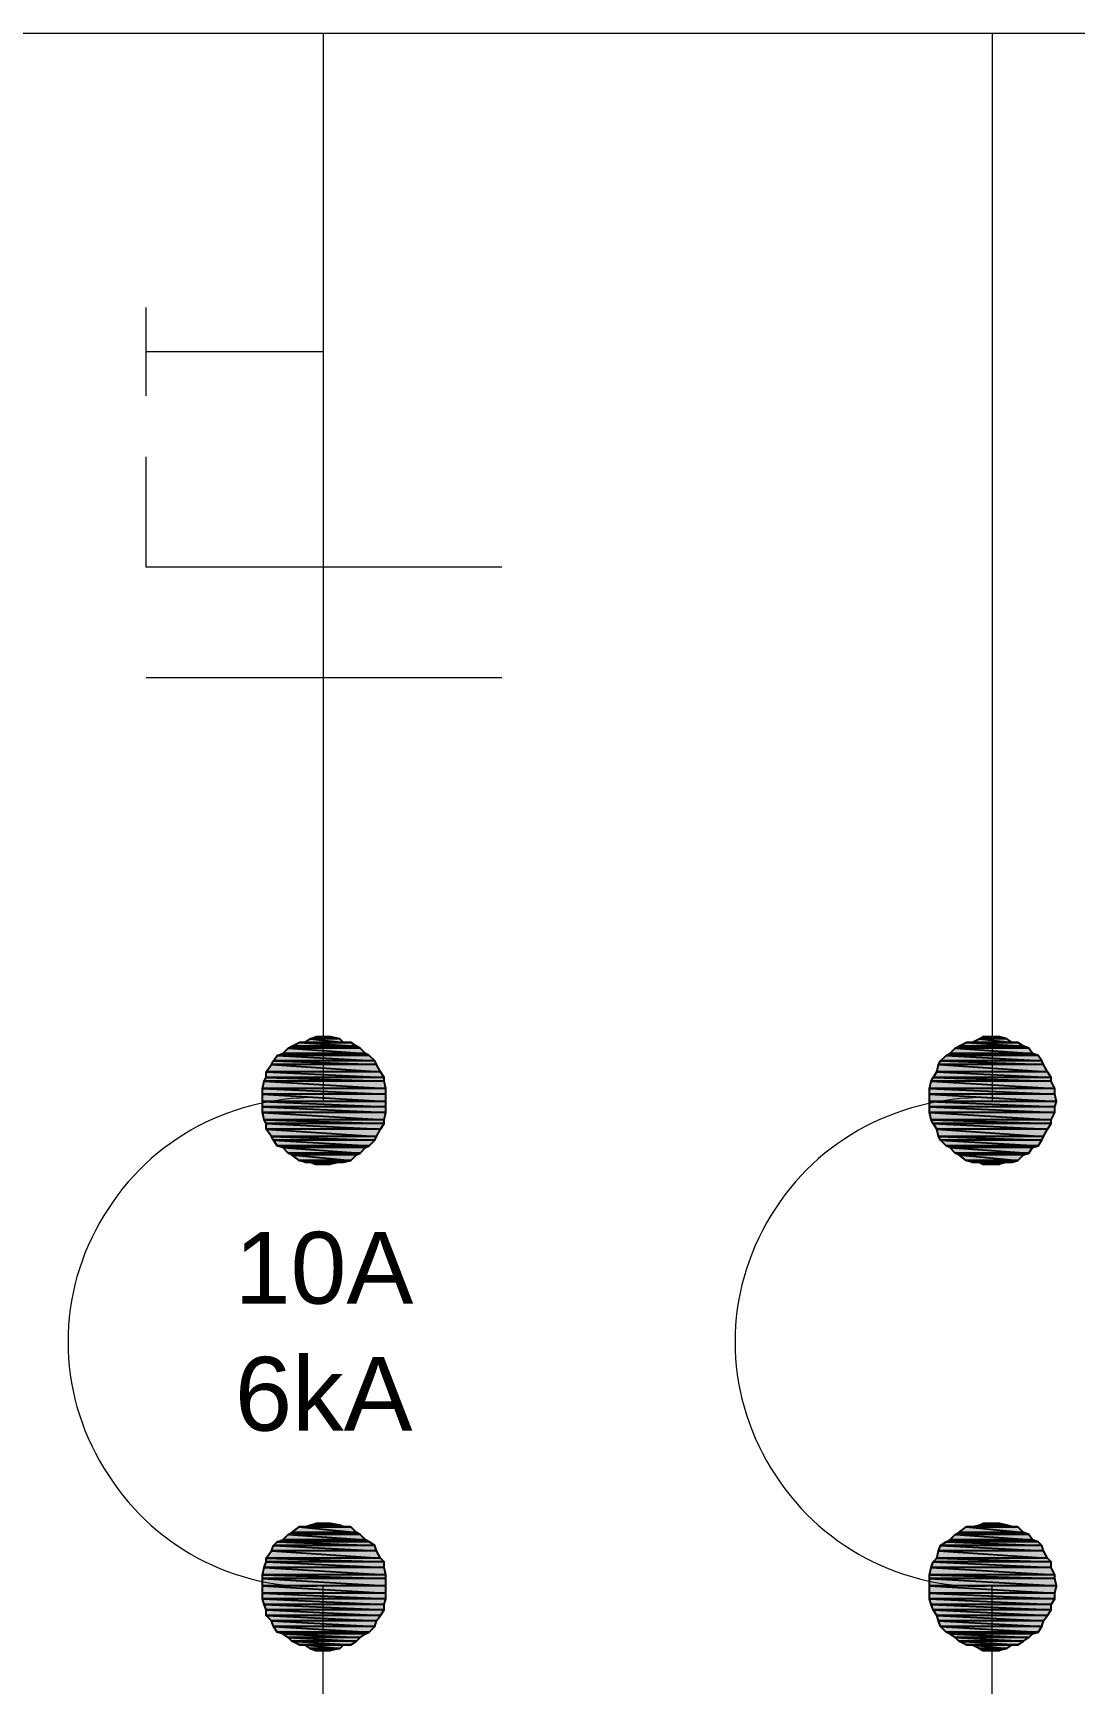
# Model space of a CAD drawing. Header units: millimetres. Extents: x 53 to 176, y -29 to 32.
# Drawn here: x 141.751 to 143.331, y 12.336 to 14.839 of the extents above; entities that cross this region are included whole.
import ezdxf

# ---------------------------------------------------------------- set-up
doc = ezdxf.new("R2010")
doc.units = ezdxf.units.MM
doc.layers.add('13 - Diagrama unifilar', color=7, linetype='Continuous', lineweight=30)
doc.styles.add('Arial0', font='arial.ttf', dxfattribs={"height": 3.14658})

msp = doc.modelspace()

# ---------------------------------------------------------------- hatches: boundary and pattern name
at = {"layer": '13 - Diagrama unifilar', "true_color": 0x000007}
h = msp.add_hatch(color=7, dxfattribs=at)
h.paths.add_polyline_path([(142.2166, 13.3133), (142.1719, 13.3133), (142.2222, 13.3078)])
h.paths.add_polyline_path([(142.1719, 13.3133), (142.2222, 13.3078), (142.1635, 13.3078)])
h = msp.add_hatch(color=7, dxfattribs=at)
h.paths.add_polyline_path([(142.2026, 13.3161), (142.1803, 13.3161), (142.2166, 13.3133)])
h.paths.add_polyline_path([(142.1803, 13.3161), (142.2166, 13.3133), (142.1719, 13.3133)])
h = msp.add_hatch(color=7, dxfattribs=at)
h.paths.add_polyline_path([(143.2279, 13.3133), (143.186, 13.3133), (143.2362, 13.3078)])
h.paths.add_polyline_path([(143.186, 13.3133), (143.2362, 13.3078), (143.1748, 13.3078)])
h = msp.add_hatch(color=7, dxfattribs=at)
h.paths.add_polyline_path([(143.2167, 13.3161), (143.1916, 13.3161), (143.2279, 13.3133)])
h.paths.add_polyline_path([(143.1916, 13.3161), (143.2279, 13.3133), (143.186, 13.3133)])
h = msp.add_hatch(color=7, dxfattribs=at)
h.paths.add_polyline_path([(142.2613, 13.2882), (142.1216, 13.2882), (142.2697, 13.2798)])
h.paths.add_polyline_path([(142.1216, 13.2882), (142.2697, 13.2798), (142.116, 13.2798)])
h = msp.add_hatch(color=7, dxfattribs=at)
h.paths.add_polyline_path([(142.2557, 13.291), (142.13, 13.291), (142.2613, 13.2882)])
h.paths.add_polyline_path([(142.13, 13.291), (142.2613, 13.2882), (142.1216, 13.2882)])
h = msp.add_hatch(color=7, dxfattribs=at)
h.paths.add_polyline_path([(142.2473, 13.2994), (142.1384, 13.2994), (142.2557, 13.291)])
h.paths.add_polyline_path([(142.1384, 13.2994), (142.2557, 13.291), (142.13, 13.291)])
h = msp.add_hatch(color=7, dxfattribs=at)
h.paths.add_polyline_path([(142.2418, 13.3022), (142.144, 13.3022), (142.2473, 13.2994)])
h.paths.add_polyline_path([(142.144, 13.3022), (142.2473, 13.2994), (142.1384, 13.2994)])
h = msp.add_hatch(color=7, dxfattribs=at)
h.paths.add_polyline_path([(142.2334, 13.3078), (142.1552, 13.3078), (142.2418, 13.3022)])
h.paths.add_polyline_path([(142.1552, 13.3078), (142.2418, 13.3022), (142.144, 13.3022)])
h = msp.add_hatch(color=7, dxfattribs=at)
h.paths.add_polyline_path([(143.2754, 13.2882), (143.1357, 13.2882), (143.2809, 13.2798)])
h.paths.add_polyline_path([(143.1357, 13.2882), (143.2809, 13.2798), (143.1273, 13.2798)])
h = msp.add_hatch(color=7, dxfattribs=at)
h.paths.add_polyline_path([(143.267, 13.291), (143.1413, 13.291), (143.2754, 13.2882)])
h.paths.add_polyline_path([(143.1413, 13.291), (143.2754, 13.2882), (143.1357, 13.2882)])
h = msp.add_hatch(color=7, dxfattribs=at)
h.paths.add_polyline_path([(143.2614, 13.2994), (143.1497, 13.2994), (143.267, 13.291)])
h.paths.add_polyline_path([(143.1497, 13.2994), (143.267, 13.291), (143.1413, 13.291)])
h = msp.add_hatch(color=7, dxfattribs=at)
h.paths.add_polyline_path([(143.253, 13.3022), (143.1552, 13.3022), (143.2614, 13.2994)])
h.paths.add_polyline_path([(143.1552, 13.3022), (143.2614, 13.2994), (143.1497, 13.2994)])
h = msp.add_hatch(color=7, dxfattribs=at)
h.paths.add_polyline_path([(143.2446, 13.3078), (143.1664, 13.3078), (143.253, 13.3022)])
h.paths.add_polyline_path([(143.1664, 13.3078), (143.253, 13.3022), (143.1552, 13.3022)])
h = msp.add_hatch(color=7, dxfattribs=at)
h.paths.add_polyline_path([(142.2725, 13.2742), (142.1133, 13.2742), (142.2781, 13.2631)])
h.paths.add_polyline_path([(142.1133, 13.2742), (142.2781, 13.2631), (142.1049, 13.2631)])
h = msp.add_hatch(color=7, dxfattribs=at)
h.paths.add_polyline_path([(142.2781, 13.2631), (142.1049, 13.2631), (142.2837, 13.2547)])
h.paths.add_polyline_path([(142.1049, 13.2631), (142.2837, 13.2547), (142.1049, 13.2547)])
h = msp.add_hatch(color=7, dxfattribs=at)
h.paths.add_polyline_path([(142.2697, 13.2798), (142.116, 13.2798), (142.2725, 13.2742)])
h.paths.add_polyline_path([(142.116, 13.2798), (142.2725, 13.2742), (142.1133, 13.2742)])
h = msp.add_hatch(color=7, dxfattribs=at)
h.paths.add_polyline_path([(143.2893, 13.2631), (143.1217, 13.2631), (143.2949, 13.2547)])
h.paths.add_polyline_path([(143.1217, 13.2631), (143.2949, 13.2547), (143.1161, 13.2547)])
h = msp.add_hatch(color=7, dxfattribs=at)
h.paths.add_polyline_path([(143.2837, 13.2742), (143.1245, 13.2742), (143.2893, 13.2631)])
h.paths.add_polyline_path([(143.1245, 13.2742), (143.2893, 13.2631), (143.1217, 13.2631)])
h = msp.add_hatch(color=7, dxfattribs=at)
h.paths.add_polyline_path([(143.2809, 13.2798), (143.1273, 13.2798), (143.2837, 13.2742)])
h.paths.add_polyline_path([(143.1273, 13.2798), (143.2837, 13.2742), (143.1245, 13.2742)])
h = msp.add_hatch(color=7, dxfattribs=at)
h.paths.add_polyline_path([(142.2837, 13.2491), (142.1021, 13.2491), (142.2865, 13.2379)])
h.paths.add_polyline_path([(142.1021, 13.2491), (142.2865, 13.2379), (142.0993, 13.2379)])
h = msp.add_hatch(color=7, dxfattribs=at)
h.paths.add_polyline_path([(142.2865, 13.2379), (142.0993, 13.2379), (142.2865, 13.2295)])
h.paths.add_polyline_path([(142.0993, 13.2379), (142.2865, 13.2295), (142.0993, 13.2295)])
h = msp.add_hatch(color=7, dxfattribs=at)
h.paths.add_polyline_path([(142.2837, 13.2547), (142.1049, 13.2547), (142.2837, 13.2491)])
h.paths.add_polyline_path([(142.1049, 13.2547), (142.2837, 13.2491), (142.1021, 13.2491)])
h = msp.add_hatch(color=7, dxfattribs=at)
h.paths.add_polyline_path([(143.2949, 13.2491), (143.1133, 13.2491), (143.3005, 13.2379)])
h.paths.add_polyline_path([(143.1133, 13.2491), (143.3005, 13.2379), (143.1105, 13.2379)])
h = msp.add_hatch(color=7, dxfattribs=at)
h.paths.add_polyline_path([(143.3005, 13.2379), (143.1105, 13.2379), (143.3005, 13.2295)])
h.paths.add_polyline_path([(143.1105, 13.2379), (143.3005, 13.2295), (143.1105, 13.2295)])
h = msp.add_hatch(color=7, dxfattribs=at)
h.paths.add_polyline_path([(143.2949, 13.2547), (143.1161, 13.2547), (143.2949, 13.2491)])
h.paths.add_polyline_path([(143.1161, 13.2547), (143.2949, 13.2491), (143.1133, 13.2491)])
h = msp.add_hatch(color=7, dxfattribs=at)
h.paths.add_polyline_path([(142.2865, 13.2295), (142.0993, 13.2295), (142.2865, 13.2184)])
h.paths.add_polyline_path([(142.0993, 13.2295), (142.2865, 13.2184), (142.0993, 13.2184)])
h = msp.add_hatch(color=7, dxfattribs=at)
h.paths.add_polyline_path([(142.2865, 13.2184), (142.0993, 13.2184), (142.2865, 13.21)])
h.paths.add_polyline_path([(142.0993, 13.2184), (142.2865, 13.21), (142.0993, 13.21)])
h = msp.add_hatch(color=7, dxfattribs=at)
h.paths.add_polyline_path([(143.3005, 13.2295), (143.1105, 13.2295), (143.3033, 13.2184)])
h.paths.add_polyline_path([(143.1105, 13.2295), (143.3033, 13.2184), (143.1105, 13.2184)])
h = msp.add_hatch(color=7, dxfattribs=at)
h.paths.add_polyline_path([(143.3033, 13.2184), (143.1105, 13.2184), (143.3005, 13.21)])
h.paths.add_polyline_path([(143.1105, 13.2184), (143.3005, 13.21), (143.1105, 13.21)])
h = msp.add_hatch(color=7, dxfattribs=at)
h.paths.add_polyline_path([(142.2865, 13.21), (142.0993, 13.21), (142.2865, 13.2016)])
h.paths.add_polyline_path([(142.0993, 13.21), (142.2865, 13.2016), (142.0993, 13.2016)])
h = msp.add_hatch(color=7, dxfattribs=at)
h.paths.add_polyline_path([(142.2865, 13.2016), (142.0993, 13.2016), (142.2837, 13.1904)])
h.paths.add_polyline_path([(142.0993, 13.2016), (142.2837, 13.1904), (142.1021, 13.1904)])
h = msp.add_hatch(color=7, dxfattribs=at)
h.paths.add_polyline_path([(142.2837, 13.1904), (142.1021, 13.1904), (142.2837, 13.1848)])
h.paths.add_polyline_path([(142.1021, 13.1904), (142.2837, 13.1848), (142.1049, 13.1848)])
h = msp.add_hatch(color=7, dxfattribs=at)
h.paths.add_polyline_path([(143.3005, 13.21), (143.1105, 13.21), (143.3005, 13.2016)])
h.paths.add_polyline_path([(143.1105, 13.21), (143.3005, 13.2016), (143.1105, 13.2016)])
h = msp.add_hatch(color=7, dxfattribs=at)
h.paths.add_polyline_path([(143.3005, 13.2016), (143.1105, 13.2016), (143.2949, 13.1904)])
h.paths.add_polyline_path([(143.1105, 13.2016), (143.2949, 13.1904), (143.1133, 13.1904)])
h = msp.add_hatch(color=7, dxfattribs=at)
h.paths.add_polyline_path([(143.2949, 13.1904), (143.1133, 13.1904), (143.2949, 13.1848)])
h.paths.add_polyline_path([(143.1133, 13.1904), (143.2949, 13.1848), (143.1161, 13.1848)])
h = msp.add_hatch(color=7, dxfattribs=at)
h.paths.add_polyline_path([(142.2837, 13.1848), (142.1049, 13.1848), (142.2781, 13.1765)])
h.paths.add_polyline_path([(142.1049, 13.1848), (142.2781, 13.1765), (142.1049, 13.1765)])
h = msp.add_hatch(color=7, dxfattribs=at)
h.paths.add_polyline_path([(142.2781, 13.1765), (142.1049, 13.1765), (142.2725, 13.1653)])
h.paths.add_polyline_path([(142.1049, 13.1765), (142.2725, 13.1653), (142.1133, 13.1653)])
h = msp.add_hatch(color=7, dxfattribs=at)
h.paths.add_polyline_path([(142.2725, 13.1653), (142.1133, 13.1653), (142.2697, 13.1597)])
h.paths.add_polyline_path([(142.1133, 13.1653), (142.2697, 13.1597), (142.116, 13.1597)])
h = msp.add_hatch(color=7, dxfattribs=at)
h.paths.add_polyline_path([(143.2949, 13.1848), (143.1161, 13.1848), (143.2893, 13.1765)])
h.paths.add_polyline_path([(143.1161, 13.1848), (143.2893, 13.1765), (143.1217, 13.1765)])
h = msp.add_hatch(color=7, dxfattribs=at)
h.paths.add_polyline_path([(143.2893, 13.1765), (143.1217, 13.1765), (143.2837, 13.1653)])
h.paths.add_polyline_path([(143.1217, 13.1765), (143.2837, 13.1653), (143.1245, 13.1653)])
h = msp.add_hatch(color=7, dxfattribs=at)
h.paths.add_polyline_path([(143.2837, 13.1653), (143.1245, 13.1653), (143.2809, 13.1597)])
h.paths.add_polyline_path([(143.1245, 13.1653), (143.2809, 13.1597), (143.1273, 13.1597)])
h = msp.add_hatch(color=7, dxfattribs=at)
h.paths.add_polyline_path([(142.2697, 13.1597), (142.116, 13.1597), (142.2613, 13.1513)])
h.paths.add_polyline_path([(142.116, 13.1597), (142.2613, 13.1513), (142.1216, 13.1513)])
h = msp.add_hatch(color=7, dxfattribs=at)
h.paths.add_polyline_path([(142.2613, 13.1513), (142.1216, 13.1513), (142.2557, 13.1485)])
h.paths.add_polyline_path([(142.1216, 13.1513), (142.2557, 13.1485), (142.13, 13.1485)])
h = msp.add_hatch(color=7, dxfattribs=at)
h.paths.add_polyline_path([(142.2557, 13.1485), (142.13, 13.1485), (142.2473, 13.1401)])
h.paths.add_polyline_path([(142.13, 13.1485), (142.2473, 13.1401), (142.1384, 13.1401)])
h = msp.add_hatch(color=7, dxfattribs=at)
h.paths.add_polyline_path([(142.2473, 13.1401), (142.1384, 13.1401), (142.2418, 13.1373)])
h.paths.add_polyline_path([(142.1384, 13.1401), (142.2418, 13.1373), (142.144, 13.1373)])
h = msp.add_hatch(color=7, dxfattribs=at)
h.paths.add_polyline_path([(142.2418, 13.1373), (142.144, 13.1373), (142.2334, 13.129)])
h.paths.add_polyline_path([(142.144, 13.1373), (142.2334, 13.129), (142.1552, 13.129)])
h = msp.add_hatch(color=7, dxfattribs=at)
h.paths.add_polyline_path([(143.2809, 13.1597), (143.1273, 13.1597), (143.2754, 13.1513)])
h.paths.add_polyline_path([(143.1273, 13.1597), (143.2754, 13.1513), (143.1357, 13.1513)])
h = msp.add_hatch(color=7, dxfattribs=at)
h.paths.add_polyline_path([(143.2754, 13.1513), (143.1357, 13.1513), (143.267, 13.1485)])
h.paths.add_polyline_path([(143.1357, 13.1513), (143.267, 13.1485), (143.1413, 13.1485)])
h = msp.add_hatch(color=7, dxfattribs=at)
h.paths.add_polyline_path([(143.267, 13.1485), (143.1413, 13.1485), (143.2614, 13.1401)])
h.paths.add_polyline_path([(143.1413, 13.1485), (143.2614, 13.1401), (143.1497, 13.1401)])
h = msp.add_hatch(color=7, dxfattribs=at)
h.paths.add_polyline_path([(143.2614, 13.1401), (143.1497, 13.1401), (143.253, 13.1373)])
h.paths.add_polyline_path([(143.1497, 13.1401), (143.253, 13.1373), (143.1552, 13.1373)])
h = msp.add_hatch(color=7, dxfattribs=at)
h.paths.add_polyline_path([(143.253, 13.1373), (143.1552, 13.1373), (143.2446, 13.129)])
h.paths.add_polyline_path([(143.1552, 13.1373), (143.2446, 13.129), (143.1664, 13.129)])
h = msp.add_hatch(color=7, dxfattribs=at)
h.paths.add_polyline_path([(142.2334, 13.129), (142.1552, 13.129), (142.2222, 13.1262)])
h.paths.add_polyline_path([(142.1552, 13.129), (142.2222, 13.1262), (142.1635, 13.1262)])
h = msp.add_hatch(color=7, dxfattribs=at)
h.paths.add_polyline_path([(142.1719, 13.1262), (142.1803, 13.1234), (142.2026, 13.1234)])
h.paths.add_polyline_path([(142.1803, 13.1234), (142.2026, 13.1234), (142.1971, 13.1234)])
for points in [[(142.1719, 13.1262), (142.2166, 13.1262), (142.2026, 13.1234)], [(143.186, 13.1262), (143.2279, 13.1262), (143.2167, 13.1234)], [(142.1719, 12.3887), (142.2166, 12.3887), (142.2026, 12.3859)], [(143.186, 12.3887), (143.2279, 12.3887), (143.2167, 12.3859)]]:
    msp.add_hatch(color=7, dxfattribs=at).paths.add_polyline_path(points)
h = msp.add_hatch(color=7, dxfattribs=at)
h.paths.add_polyline_path([(143.2446, 13.129), (143.1664, 13.129), (143.2362, 13.1262)])
h.paths.add_polyline_path([(143.1664, 13.129), (143.2362, 13.1262), (143.1748, 13.1262)])
h = msp.add_hatch(color=7, dxfattribs=at)
h.paths.add_polyline_path([(143.186, 13.1262), (143.1916, 13.1234), (143.2167, 13.1234)])
h.paths.add_polyline_path([(143.1916, 13.1234), (143.2167, 13.1234), (143.2111, 13.1234)])
h = msp.add_hatch(color=7, dxfattribs=at)
h.paths.add_polyline_path([(142.2473, 12.5619), (142.1384, 12.5619), (142.2557, 12.5535)])
h.paths.add_polyline_path([(142.1384, 12.5619), (142.2557, 12.5535), (142.13, 12.5535)])
h = msp.add_hatch(color=7, dxfattribs=at)
h.paths.add_polyline_path([(142.2418, 12.5647), (142.144, 12.5647), (142.2473, 12.5619)])
h.paths.add_polyline_path([(142.144, 12.5647), (142.2473, 12.5619), (142.1384, 12.5619)])
h = msp.add_hatch(color=7, dxfattribs=at)
h.paths.add_polyline_path([(142.2334, 12.5731), (142.1552, 12.5731), (142.2418, 12.5647)])
h.paths.add_polyline_path([(142.1552, 12.5731), (142.2418, 12.5647), (142.144, 12.5647)])
h = msp.add_hatch(color=7, dxfattribs=at)
h.paths.add_polyline_path([(142.2166, 12.5759), (142.1719, 12.5759), (142.2222, 12.5731)])
h.paths.add_polyline_path([(142.1719, 12.5759), (142.2222, 12.5731), (142.1635, 12.5731)])
h = msp.add_hatch(color=7, dxfattribs=at)
h.paths.add_polyline_path([(142.2026, 12.5786), (142.1803, 12.5786), (142.2166, 12.5759)])
h.paths.add_polyline_path([(142.1803, 12.5786), (142.2166, 12.5759), (142.1719, 12.5759)])
h = msp.add_hatch(color=7, dxfattribs=at)
h.paths.add_polyline_path([(143.2614, 12.5619), (143.1497, 12.5619), (143.267, 12.5535)])
h.paths.add_polyline_path([(143.1497, 12.5619), (143.267, 12.5535), (143.1413, 12.5535)])
h = msp.add_hatch(color=7, dxfattribs=at)
h.paths.add_polyline_path([(143.253, 12.5647), (143.1552, 12.5647), (143.2614, 12.5619)])
h.paths.add_polyline_path([(143.1552, 12.5647), (143.2614, 12.5619), (143.1497, 12.5619)])
h = msp.add_hatch(color=7, dxfattribs=at)
h.paths.add_polyline_path([(143.2446, 12.5731), (143.1664, 12.5731), (143.253, 12.5647)])
h.paths.add_polyline_path([(143.1664, 12.5731), (143.253, 12.5647), (143.1552, 12.5647)])
h = msp.add_hatch(color=7, dxfattribs=at)
h.paths.add_polyline_path([(143.2279, 12.5759), (143.186, 12.5759), (143.2362, 12.5731)])
h.paths.add_polyline_path([(143.186, 12.5759), (143.2362, 12.5731), (143.1748, 12.5731)])
h = msp.add_hatch(color=7, dxfattribs=at)
h.paths.add_polyline_path([(143.2167, 12.5786), (143.1916, 12.5786), (143.2279, 12.5759)])
h.paths.add_polyline_path([(143.1916, 12.5786), (143.2279, 12.5759), (143.186, 12.5759)])
h = msp.add_hatch(color=7, dxfattribs=at)
h.paths.add_polyline_path([(142.2725, 12.5367), (142.1133, 12.5367), (142.2781, 12.5256)])
h.paths.add_polyline_path([(142.1133, 12.5367), (142.2781, 12.5256), (142.1049, 12.5256)])
h = msp.add_hatch(color=7, dxfattribs=at)
h.paths.add_polyline_path([(142.2697, 12.5451), (142.116, 12.5451), (142.2725, 12.5367)])
h.paths.add_polyline_path([(142.116, 12.5451), (142.2725, 12.5367), (142.1133, 12.5367)])
h = msp.add_hatch(color=7, dxfattribs=at)
h.paths.add_polyline_path([(142.2613, 12.5507), (142.1216, 12.5507), (142.2697, 12.5451)])
h.paths.add_polyline_path([(142.1216, 12.5507), (142.2697, 12.5451), (142.116, 12.5451)])
h = msp.add_hatch(color=7, dxfattribs=at)
h.paths.add_polyline_path([(142.2557, 12.5535), (142.13, 12.5535), (142.2613, 12.5507)])
h.paths.add_polyline_path([(142.13, 12.5535), (142.2613, 12.5507), (142.1216, 12.5507)])
h = msp.add_hatch(color=7, dxfattribs=at)
h.paths.add_polyline_path([(143.2837, 12.5367), (143.1245, 12.5367), (143.2893, 12.5256)])
h.paths.add_polyline_path([(143.1245, 12.5367), (143.2893, 12.5256), (143.1217, 12.5256)])
h = msp.add_hatch(color=7, dxfattribs=at)
h.paths.add_polyline_path([(143.2809, 12.5451), (143.1273, 12.5451), (143.2837, 12.5367)])
h.paths.add_polyline_path([(143.1273, 12.5451), (143.2837, 12.5367), (143.1245, 12.5367)])
h = msp.add_hatch(color=7, dxfattribs=at)
h.paths.add_polyline_path([(143.2754, 12.5507), (143.1357, 12.5507), (143.2809, 12.5451)])
h.paths.add_polyline_path([(143.1357, 12.5507), (143.2809, 12.5451), (143.1273, 12.5451)])
h = msp.add_hatch(color=7, dxfattribs=at)
h.paths.add_polyline_path([(143.267, 12.5535), (143.1413, 12.5535), (143.2754, 12.5507)])
h.paths.add_polyline_path([(143.1413, 12.5535), (143.2754, 12.5507), (143.1357, 12.5507)])
h = msp.add_hatch(color=7, dxfattribs=at)
h.paths.add_polyline_path([(142.2837, 12.5116), (142.1021, 12.5116), (142.2865, 12.5004)])
h.paths.add_polyline_path([(142.1021, 12.5116), (142.2865, 12.5004), (142.0993, 12.5004)])
h = msp.add_hatch(color=7, dxfattribs=at)
h.paths.add_polyline_path([(142.2837, 12.52), (142.1049, 12.52), (142.2837, 12.5116)])
h.paths.add_polyline_path([(142.1049, 12.52), (142.2837, 12.5116), (142.1021, 12.5116)])
h = msp.add_hatch(color=7, dxfattribs=at)
h.paths.add_polyline_path([(142.2781, 12.5256), (142.1049, 12.5256), (142.2837, 12.52)])
h.paths.add_polyline_path([(142.1049, 12.5256), (142.2837, 12.52), (142.1049, 12.52)])
h = msp.add_hatch(color=7, dxfattribs=at)
h.paths.add_polyline_path([(143.2949, 12.5116), (143.1133, 12.5116), (143.3005, 12.5004)])
h.paths.add_polyline_path([(143.1133, 12.5116), (143.3005, 12.5004), (143.1105, 12.5004)])
h = msp.add_hatch(color=7, dxfattribs=at)
h.paths.add_polyline_path([(143.2949, 12.52), (143.1161, 12.52), (143.2949, 12.5116)])
h.paths.add_polyline_path([(143.1161, 12.52), (143.2949, 12.5116), (143.1133, 12.5116)])
h = msp.add_hatch(color=7, dxfattribs=at)
h.paths.add_polyline_path([(143.2893, 12.5256), (143.1217, 12.5256), (143.2949, 12.52)])
h.paths.add_polyline_path([(143.1217, 12.5256), (143.2949, 12.52), (143.1161, 12.52)])
h = msp.add_hatch(color=7, dxfattribs=at)
h.paths.add_polyline_path([(142.2865, 12.5004), (142.0993, 12.5004), (142.2865, 12.4948)])
h.paths.add_polyline_path([(142.0993, 12.5004), (142.2865, 12.4948), (142.0993, 12.4948)])
h = msp.add_hatch(color=7, dxfattribs=at)
h.paths.add_polyline_path([(142.2865, 12.4948), (142.0993, 12.4948), (142.2865, 12.4837)])
h.paths.add_polyline_path([(142.0993, 12.4948), (142.2865, 12.4837), (142.0993, 12.4837)])
h = msp.add_hatch(color=7, dxfattribs=at)
h.paths.add_polyline_path([(143.3005, 12.5004), (143.1105, 12.5004), (143.3005, 12.4948)])
h.paths.add_polyline_path([(143.1105, 12.5004), (143.3005, 12.4948), (143.1105, 12.4948)])
h = msp.add_hatch(color=7, dxfattribs=at)
h.paths.add_polyline_path([(143.3005, 12.4948), (143.1105, 12.4948), (143.3033, 12.4837)])
h.paths.add_polyline_path([(143.1105, 12.4948), (143.3033, 12.4837), (143.1105, 12.4837)])
h = msp.add_hatch(color=7, dxfattribs=at)
h.paths.add_polyline_path([(142.2865, 12.4837), (142.0993, 12.4837), (142.2865, 12.4725)])
h.paths.add_polyline_path([(142.0993, 12.4837), (142.2865, 12.4725), (142.0993, 12.4725)])
h = msp.add_hatch(color=7, dxfattribs=at)
h.paths.add_polyline_path([(142.2865, 12.4725), (142.0993, 12.4725), (142.2865, 12.4641)])
h.paths.add_polyline_path([(142.0993, 12.4725), (142.2865, 12.4641), (142.0993, 12.4641)])
h = msp.add_hatch(color=7, dxfattribs=at)
h.paths.add_polyline_path([(142.2865, 12.4641), (142.0993, 12.4641), (142.2837, 12.4557)])
h.paths.add_polyline_path([(142.0993, 12.4641), (142.2837, 12.4557), (142.1021, 12.4557)])
h = msp.add_hatch(color=7, dxfattribs=at)
h.paths.add_polyline_path([(143.3033, 12.4837), (143.1105, 12.4837), (143.3005, 12.4725)])
h.paths.add_polyline_path([(143.1105, 12.4837), (143.3005, 12.4725), (143.1105, 12.4725)])
h = msp.add_hatch(color=7, dxfattribs=at)
h.paths.add_polyline_path([(143.3005, 12.4725), (143.1105, 12.4725), (143.3005, 12.4641)])
h.paths.add_polyline_path([(143.1105, 12.4725), (143.3005, 12.4641), (143.1105, 12.4641)])
h = msp.add_hatch(color=7, dxfattribs=at)
h.paths.add_polyline_path([(143.3005, 12.4641), (143.1105, 12.4641), (143.2949, 12.4557)])
h.paths.add_polyline_path([(143.1105, 12.4641), (143.2949, 12.4557), (143.1133, 12.4557)])
h = msp.add_hatch(color=7, dxfattribs=at)
h.paths.add_polyline_path([(142.2837, 12.4557), (142.1021, 12.4557), (142.2837, 12.4474)])
h.paths.add_polyline_path([(142.1021, 12.4557), (142.2837, 12.4474), (142.1049, 12.4474)])
h = msp.add_hatch(color=7, dxfattribs=at)
h.paths.add_polyline_path([(142.2837, 12.4474), (142.1049, 12.4474), (142.2781, 12.439)])
h.paths.add_polyline_path([(142.1049, 12.4474), (142.2781, 12.439), (142.1049, 12.439)])
h = msp.add_hatch(color=7, dxfattribs=at)
h.paths.add_polyline_path([(142.2781, 12.439), (142.1049, 12.439), (142.2725, 12.4306)])
h.paths.add_polyline_path([(142.1049, 12.439), (142.2725, 12.4306), (142.1133, 12.4306)])
h = msp.add_hatch(color=7, dxfattribs=at)
h.paths.add_polyline_path([(143.2949, 12.4557), (143.1133, 12.4557), (143.2949, 12.4474)])
h.paths.add_polyline_path([(143.1133, 12.4557), (143.2949, 12.4474), (143.1161, 12.4474)])
h = msp.add_hatch(color=7, dxfattribs=at)
h.paths.add_polyline_path([(143.2949, 12.4474), (143.1161, 12.4474), (143.2893, 12.439)])
h.paths.add_polyline_path([(143.1161, 12.4474), (143.2893, 12.439), (143.1217, 12.439)])
h = msp.add_hatch(color=7, dxfattribs=at)
h.paths.add_polyline_path([(143.2893, 12.439), (143.1217, 12.439), (143.2837, 12.4306)])
h.paths.add_polyline_path([(143.1217, 12.439), (143.2837, 12.4306), (143.1245, 12.4306)])
h = msp.add_hatch(color=7, dxfattribs=at)
h.paths.add_polyline_path([(142.2725, 12.4306), (142.1133, 12.4306), (142.2697, 12.4222)])
h.paths.add_polyline_path([(142.1133, 12.4306), (142.2697, 12.4222), (142.116, 12.4222)])
h = msp.add_hatch(color=7, dxfattribs=at)
h.paths.add_polyline_path([(142.2697, 12.4222), (142.116, 12.4222), (142.2613, 12.4138)])
h.paths.add_polyline_path([(142.116, 12.4222), (142.2613, 12.4138), (142.1216, 12.4138)])
h = msp.add_hatch(color=7, dxfattribs=at)
h.paths.add_polyline_path([(142.2613, 12.4138), (142.1216, 12.4138), (142.2557, 12.411)])
h.paths.add_polyline_path([(142.1216, 12.4138), (142.2557, 12.411), (142.13, 12.411)])
h = msp.add_hatch(color=7, dxfattribs=at)
h.paths.add_polyline_path([(142.2557, 12.411), (142.13, 12.411), (142.2473, 12.4054)])
h.paths.add_polyline_path([(142.13, 12.411), (142.2473, 12.4054), (142.1384, 12.4054)])
h = msp.add_hatch(color=7, dxfattribs=at)
h.paths.add_polyline_path([(143.2837, 12.4306), (143.1245, 12.4306), (143.2809, 12.4222)])
h.paths.add_polyline_path([(143.1245, 12.4306), (143.2809, 12.4222), (143.1273, 12.4222)])
h = msp.add_hatch(color=7, dxfattribs=at)
h.paths.add_polyline_path([(143.2809, 12.4222), (143.1273, 12.4222), (143.2754, 12.4138)])
h.paths.add_polyline_path([(143.1273, 12.4222), (143.2754, 12.4138), (143.1357, 12.4138)])
h = msp.add_hatch(color=7, dxfattribs=at)
h.paths.add_polyline_path([(143.2754, 12.4138), (143.1357, 12.4138), (143.267, 12.411)])
h.paths.add_polyline_path([(143.1357, 12.4138), (143.267, 12.411), (143.1413, 12.411)])
h = msp.add_hatch(color=7, dxfattribs=at)
h.paths.add_polyline_path([(143.267, 12.411), (143.1413, 12.411), (143.2614, 12.4054)])
h.paths.add_polyline_path([(143.1413, 12.411), (143.2614, 12.4054), (143.1497, 12.4054)])
h = msp.add_hatch(color=7, dxfattribs=at)
h.paths.add_polyline_path([(142.2473, 12.4054), (142.1384, 12.4054), (142.2418, 12.3999)])
h.paths.add_polyline_path([(142.1384, 12.4054), (142.2418, 12.3999), (142.144, 12.3999)])
h = msp.add_hatch(color=7, dxfattribs=at)
h.paths.add_polyline_path([(142.2418, 12.3999), (142.144, 12.3999), (142.2334, 12.3943)])
h.paths.add_polyline_path([(142.144, 12.3999), (142.2334, 12.3943), (142.1552, 12.3943)])
h = msp.add_hatch(color=7, dxfattribs=at)
h.paths.add_polyline_path([(142.2222, 12.3943), (142.1635, 12.3943), (142.2166, 12.3887)])
h.paths.add_polyline_path([(142.1635, 12.3943), (142.2166, 12.3887), (142.1719, 12.3887)])
h = msp.add_hatch(color=7, dxfattribs=at)
h.paths.add_polyline_path([(142.1719, 12.3887), (142.1803, 12.3859), (142.2026, 12.3859)])
h.paths.add_polyline_path([(142.1803, 12.3859), (142.2026, 12.3859), (142.1971, 12.3859)])
h = msp.add_hatch(color=7, dxfattribs=at)
h.paths.add_polyline_path([(143.2614, 12.4054), (143.1497, 12.4054), (143.253, 12.3999)])
h.paths.add_polyline_path([(143.1497, 12.4054), (143.253, 12.3999), (143.1552, 12.3999)])
h = msp.add_hatch(color=7, dxfattribs=at)
h.paths.add_polyline_path([(143.253, 12.3999), (143.1552, 12.3999), (143.2446, 12.3943)])
h.paths.add_polyline_path([(143.1552, 12.3999), (143.2446, 12.3943), (143.1664, 12.3943)])
h = msp.add_hatch(color=7, dxfattribs=at)
h.paths.add_polyline_path([(143.2362, 12.3943), (143.1748, 12.3943), (143.2279, 12.3887)])
h.paths.add_polyline_path([(143.1748, 12.3943), (143.2279, 12.3887), (143.186, 12.3887)])
h = msp.add_hatch(color=7, dxfattribs=at)
h.paths.add_polyline_path([(143.186, 12.3887), (143.1916, 12.3859), (143.2167, 12.3859)])
h.paths.add_polyline_path([(143.1916, 12.3859), (143.2167, 12.3859), (143.2111, 12.3859)])

# ---------------------------------------------------------------- linework, layer by layer
at = {"layer": '13 - Diagrama unifilar', "color": 7, "linetype": 'Continuous', "lineweight": 9, "true_color": 0x000007}
for points in [[(138.1437, 14.8386), (145.2308, 14.8386), (145.2308, 14.8386)], [(142.1915, 14.8386), (142.1915, 13.2184), (142.1915, 13.2184)], [(143.2055, 14.8386), (143.2055, 13.2184), (143.2055, 13.2184)], [(142.1915, 14.3553), (141.9233, 14.3553), (141.9233, 14.4224)], [(141.9233, 14.2883), (141.9233, 14.3553), (141.9233, 14.3553)], [(142.4624, 14.0285), (142.1915, 14.0285), (141.9233, 14.0285), (141.9233, 14.1961)], [(142.4624, 13.8609), (142.1915, 13.8609), (141.9233, 13.8609)], [(142.1915, 10.1343), (142.1915, 12.4837), (142.1915, 12.4837)], [(143.2055, 10.1343), (143.2055, 12.4837), (143.2055, 12.4837)]]:
    msp.add_lwpolyline(points, dxfattribs=at)
at = {"layer": '13 - Diagrama unifilar', "color": 7, "linetype": 'Continuous', "lineweight": -2, "true_color": 0x000007}
for points in [[(142.1719, 13.3133), (142.2222, 13.3078), (142.1635, 13.3078)], [(142.1803, 13.3161), (142.2166, 13.3133), (142.1719, 13.3133)], [(142.2166, 13.3133), (142.1719, 13.3133), (142.2222, 13.3078)], [(142.1971, 13.3161), (142.2026, 13.3161), (142.1803, 13.3161)], [(142.2026, 13.3161), (142.1803, 13.3161), (142.2166, 13.3133)], [(143.186, 13.3133), (143.2362, 13.3078), (143.1748, 13.3078)], [(143.1916, 13.3161), (143.2279, 13.3133), (143.186, 13.3133)], [(143.2279, 13.3133), (143.186, 13.3133), (143.2362, 13.3078)], [(143.2111, 13.3161), (143.2167, 13.3161), (143.1916, 13.3161)], [(143.2167, 13.3161), (143.1916, 13.3161), (143.2279, 13.3133)], [(142.1216, 13.2882), (142.2697, 13.2798), (142.116, 13.2798)], [(142.13, 13.291), (142.2613, 13.2882), (142.1216, 13.2882)], [(142.2613, 13.2882), (142.1216, 13.2882), (142.2697, 13.2798)], [(142.1384, 13.2994), (142.2557, 13.291), (142.13, 13.291)], [(142.2557, 13.291), (142.13, 13.291), (142.2613, 13.2882)], [(142.144, 13.3022), (142.2473, 13.2994), (142.1384, 13.2994)], [(142.2473, 13.2994), (142.1384, 13.2994), (142.2557, 13.291)], [(142.1552, 13.3078), (142.2418, 13.3022), (142.144, 13.3022)], [(142.2418, 13.3022), (142.144, 13.3022), (142.2473, 13.2994)], [(142.1635, 13.3078), (142.2334, 13.3078), (142.1552, 13.3078)], [(142.2334, 13.3078), (142.1552, 13.3078), (142.2418, 13.3022)], [(142.2222, 13.3078), (142.1635, 13.3078), (142.2334, 13.3078)], [(143.1357, 13.2882), (143.2809, 13.2798), (143.1273, 13.2798)], [(143.1413, 13.291), (143.2754, 13.2882), (143.1357, 13.2882)], [(143.2754, 13.2882), (143.1357, 13.2882), (143.2809, 13.2798)], [(143.1497, 13.2994), (143.267, 13.291), (143.1413, 13.291)], [(143.267, 13.291), (143.1413, 13.291), (143.2754, 13.2882)], [(143.1552, 13.3022), (143.2614, 13.2994), (143.1497, 13.2994)], [(143.2614, 13.2994), (143.1497, 13.2994), (143.267, 13.291)], [(143.1664, 13.3078), (143.253, 13.3022), (143.1552, 13.3022)], [(143.253, 13.3022), (143.1552, 13.3022), (143.2614, 13.2994)], [(143.1748, 13.3078), (143.2446, 13.3078), (143.1664, 13.3078)], [(143.2446, 13.3078), (143.1664, 13.3078), (143.253, 13.3022)], [(143.2362, 13.3078), (143.1748, 13.3078), (143.2446, 13.3078)], [(142.1133, 13.2742), (142.2781, 13.2631), (142.1049, 13.2631)], [(142.2781, 13.2631), (142.1049, 13.2631), (142.2837, 13.2547)], [(142.1049, 13.2631), (142.2837, 13.2547), (142.1049, 13.2547)], [(142.116, 13.2798), (142.2725, 13.2742), (142.1133, 13.2742)], [(142.2725, 13.2742), (142.1133, 13.2742), (142.2781, 13.2631)], [(142.2697, 13.2798), (142.116, 13.2798), (142.2725, 13.2742)], [(143.1217, 13.2631), (143.2949, 13.2547), (143.1161, 13.2547)], [(143.1245, 13.2742), (143.2893, 13.2631), (143.1217, 13.2631)], [(143.2893, 13.2631), (143.1217, 13.2631), (143.2949, 13.2547)], [(143.1273, 13.2798), (143.2837, 13.2742), (143.1245, 13.2742)], [(143.2837, 13.2742), (143.1245, 13.2742), (143.2893, 13.2631)], [(143.2809, 13.2798), (143.1273, 13.2798), (143.2837, 13.2742)], [(142.1021, 13.2491), (142.2865, 13.2379), (142.0993, 13.2379)], [(142.2865, 13.2379), (142.0993, 13.2379), (142.2865, 13.2295)], [(142.0993, 13.2379), (142.2865, 13.2295), (142.0993, 13.2295)], [(142.1049, 13.2547), (142.2837, 13.2491), (142.1021, 13.2491)], [(142.2837, 13.2491), (142.1021, 13.2491), (142.2865, 13.2379)], [(142.2837, 13.2547), (142.1049, 13.2547), (142.2837, 13.2491)], [(143.1133, 13.2491), (143.3005, 13.2379), (143.1105, 13.2379)], [(143.3005, 13.2379), (143.1105, 13.2379), (143.3005, 13.2295)], [(143.1105, 13.2379), (143.3005, 13.2295), (143.1105, 13.2295)], [(143.1161, 13.2547), (143.2949, 13.2491), (143.1133, 13.2491)], [(143.2949, 13.2491), (143.1133, 13.2491), (143.3005, 13.2379)], [(143.2949, 13.2547), (143.1161, 13.2547), (143.2949, 13.2491)], [(142.2865, 13.2295), (142.0993, 13.2295), (142.2865, 13.2184)], [(142.0993, 13.2295), (142.2865, 13.2184), (142.0993, 13.2184)], [(142.2865, 13.2184), (142.0993, 13.2184), (142.2865, 13.21)], [(142.0993, 13.2184), (142.2865, 13.21), (142.0993, 13.21)], [(143.3005, 13.2295), (143.1105, 13.2295), (143.3033, 13.2184)], [(143.1105, 13.2295), (143.3033, 13.2184), (143.1105, 13.2184)], [(143.3033, 13.2184), (143.1105, 13.2184), (143.3005, 13.21)], [(143.1105, 13.2184), (143.3005, 13.21), (143.1105, 13.21)], [(142.2865, 13.21), (142.0993, 13.21), (142.2865, 13.2016)], [(142.0993, 13.21), (142.2865, 13.2016), (142.0993, 13.2016)], [(142.2865, 13.2016), (142.0993, 13.2016), (142.2837, 13.1904)], [(142.0993, 13.2016), (142.2837, 13.1904), (142.1021, 13.1904)], [(142.2837, 13.1904), (142.1021, 13.1904), (142.2837, 13.1848)], [(142.1021, 13.1904), (142.2837, 13.1848), (142.1049, 13.1848)], [(143.3005, 13.21), (143.1105, 13.21), (143.3005, 13.2016)], [(143.1105, 13.21), (143.3005, 13.2016), (143.1105, 13.2016)], [(143.3005, 13.2016), (143.1105, 13.2016), (143.2949, 13.1904)], [(143.1105, 13.2016), (143.2949, 13.1904), (143.1133, 13.1904)], [(143.2949, 13.1904), (143.1133, 13.1904), (143.2949, 13.1848)], [(143.1133, 13.1904), (143.2949, 13.1848), (143.1161, 13.1848)], [(142.2837, 13.1848), (142.1049, 13.1848), (142.2781, 13.1765)], [(142.1049, 13.1848), (142.2781, 13.1765), (142.1049, 13.1765)], [(142.2781, 13.1765), (142.1049, 13.1765), (142.2725, 13.1653)], [(142.1049, 13.1765), (142.2725, 13.1653), (142.1133, 13.1653)], [(142.2725, 13.1653), (142.1133, 13.1653), (142.2697, 13.1597)], [(142.1133, 13.1653), (142.2697, 13.1597), (142.116, 13.1597)], [(143.2949, 13.1848), (143.1161, 13.1848), (143.2893, 13.1765)], [(143.1161, 13.1848), (143.2893, 13.1765), (143.1217, 13.1765)], [(143.2893, 13.1765), (143.1217, 13.1765), (143.2837, 13.1653)], [(143.1217, 13.1765), (143.2837, 13.1653), (143.1245, 13.1653)], [(143.2837, 13.1653), (143.1245, 13.1653), (143.2809, 13.1597)], [(143.1245, 13.1653), (143.2809, 13.1597), (143.1273, 13.1597)], [(142.2697, 13.1597), (142.116, 13.1597), (142.2613, 13.1513)], [(142.116, 13.1597), (142.2613, 13.1513), (142.1216, 13.1513)], [(142.2613, 13.1513), (142.1216, 13.1513), (142.2557, 13.1485)], [(142.1216, 13.1513), (142.2557, 13.1485), (142.13, 13.1485)], [(142.2557, 13.1485), (142.13, 13.1485), (142.2473, 13.1401)], [(142.13, 13.1485), (142.2473, 13.1401), (142.1384, 13.1401)], [(142.2473, 13.1401), (142.1384, 13.1401), (142.2418, 13.1373)], [(142.1384, 13.1401), (142.2418, 13.1373), (142.144, 13.1373)], [(142.2418, 13.1373), (142.144, 13.1373), (142.2334, 13.129)], [(142.144, 13.1373), (142.2334, 13.129), (142.1552, 13.129)], [(143.2809, 13.1597), (143.1273, 13.1597), (143.2754, 13.1513)], [(143.1273, 13.1597), (143.2754, 13.1513), (143.1357, 13.1513)], [(143.2754, 13.1513), (143.1357, 13.1513), (143.267, 13.1485)], [(143.1357, 13.1513), (143.267, 13.1485), (143.1413, 13.1485)], [(143.267, 13.1485), (143.1413, 13.1485), (143.2614, 13.1401)], [(143.1413, 13.1485), (143.2614, 13.1401), (143.1497, 13.1401)], [(143.2614, 13.1401), (143.1497, 13.1401), (143.253, 13.1373)], [(143.1497, 13.1401), (143.253, 13.1373), (143.1552, 13.1373)], [(143.253, 13.1373), (143.1552, 13.1373), (143.2446, 13.129)], [(143.1552, 13.1373), (143.2446, 13.129), (143.1664, 13.129)], [(142.2334, 13.129), (142.1552, 13.129), (142.2222, 13.1262)], [(142.1552, 13.129), (142.2222, 13.1262), (142.1635, 13.1262)], [(142.2222, 13.1262), (142.1635, 13.1262), (142.2166, 13.1262)], [(142.1635, 13.1262), (142.2166, 13.1262), (142.1719, 13.1262)], [(142.1719, 13.1262), (142.1803, 13.1234), (142.2026, 13.1234)], [(142.1719, 13.1262), (142.2166, 13.1262), (142.2026, 13.1234)], [(142.1803, 13.1234), (142.2026, 13.1234), (142.1971, 13.1234)], [(143.2446, 13.129), (143.1664, 13.129), (143.2362, 13.1262)], [(143.1664, 13.129), (143.2362, 13.1262), (143.1748, 13.1262)], [(143.2362, 13.1262), (143.1748, 13.1262), (143.2279, 13.1262)], [(143.1748, 13.1262), (143.2279, 13.1262), (143.186, 13.1262)], [(143.186, 13.1262), (143.1916, 13.1234), (143.2167, 13.1234)], [(143.186, 13.1262), (143.2279, 13.1262), (143.2167, 13.1234)], [(143.1916, 13.1234), (143.2167, 13.1234), (143.2111, 13.1234)], [(142.1384, 12.5619), (142.2557, 12.5535), (142.13, 12.5535)], [(142.144, 12.5647), (142.2473, 12.5619), (142.1384, 12.5619)], [(142.2473, 12.5619), (142.1384, 12.5619), (142.2557, 12.5535)], [(142.1552, 12.5731), (142.2418, 12.5647), (142.144, 12.5647)], [(142.2418, 12.5647), (142.144, 12.5647), (142.2473, 12.5619)], [(142.1635, 12.5731), (142.2334, 12.5731), (142.1552, 12.5731)], [(142.2334, 12.5731), (142.1552, 12.5731), (142.2418, 12.5647)], [(142.1719, 12.5759), (142.2222, 12.5731), (142.1635, 12.5731)], [(142.2222, 12.5731), (142.1635, 12.5731), (142.2334, 12.5731)], [(142.1803, 12.5786), (142.2166, 12.5759), (142.1719, 12.5759)], [(142.2166, 12.5759), (142.1719, 12.5759), (142.2222, 12.5731)], [(142.1971, 12.5786), (142.2026, 12.5786), (142.1803, 12.5786)], [(142.2026, 12.5786), (142.1803, 12.5786), (142.2166, 12.5759)], [(143.1497, 12.5619), (143.267, 12.5535), (143.1413, 12.5535)], [(143.1552, 12.5647), (143.2614, 12.5619), (143.1497, 12.5619)], [(143.2614, 12.5619), (143.1497, 12.5619), (143.267, 12.5535)], [(143.1664, 12.5731), (143.253, 12.5647), (143.1552, 12.5647)], [(143.253, 12.5647), (143.1552, 12.5647), (143.2614, 12.5619)], [(143.1748, 12.5731), (143.2446, 12.5731), (143.1664, 12.5731)], [(143.2446, 12.5731), (143.1664, 12.5731), (143.253, 12.5647)], [(143.186, 12.5759), (143.2362, 12.5731), (143.1748, 12.5731)], [(143.2362, 12.5731), (143.1748, 12.5731), (143.2446, 12.5731)], [(143.1916, 12.5786), (143.2279, 12.5759), (143.186, 12.5759)], [(143.2279, 12.5759), (143.186, 12.5759), (143.2362, 12.5731)], [(143.2111, 12.5786), (143.2167, 12.5786), (143.1916, 12.5786)], [(143.2167, 12.5786), (143.1916, 12.5786), (143.2279, 12.5759)], [(142.1133, 12.5367), (142.2781, 12.5256), (142.1049, 12.5256)], [(142.116, 12.5451), (142.2725, 12.5367), (142.1133, 12.5367)], [(142.2725, 12.5367), (142.1133, 12.5367), (142.2781, 12.5256)], [(142.1216, 12.5507), (142.2697, 12.5451), (142.116, 12.5451)], [(142.2697, 12.5451), (142.116, 12.5451), (142.2725, 12.5367)], [(142.13, 12.5535), (142.2613, 12.5507), (142.1216, 12.5507)], [(142.2613, 12.5507), (142.1216, 12.5507), (142.2697, 12.5451)], [(142.2557, 12.5535), (142.13, 12.5535), (142.2613, 12.5507)], [(143.1245, 12.5367), (143.2893, 12.5256), (143.1217, 12.5256)], [(143.1273, 12.5451), (143.2837, 12.5367), (143.1245, 12.5367)], [(143.2837, 12.5367), (143.1245, 12.5367), (143.2893, 12.5256)], [(143.1357, 12.5507), (143.2809, 12.5451), (143.1273, 12.5451)], [(143.2809, 12.5451), (143.1273, 12.5451), (143.2837, 12.5367)], [(143.1413, 12.5535), (143.2754, 12.5507), (143.1357, 12.5507)], [(143.2754, 12.5507), (143.1357, 12.5507), (143.2809, 12.5451)], [(143.267, 12.5535), (143.1413, 12.5535), (143.2754, 12.5507)], [(142.1021, 12.5116), (142.2865, 12.5004), (142.0993, 12.5004)], [(142.1049, 12.52), (142.2837, 12.5116), (142.1021, 12.5116)], [(142.2837, 12.5116), (142.1021, 12.5116), (142.2865, 12.5004)], [(142.2781, 12.5256), (142.1049, 12.5256), (142.2837, 12.52)], [(142.1049, 12.5256), (142.2837, 12.52), (142.1049, 12.52)], [(142.2837, 12.52), (142.1049, 12.52), (142.2837, 12.5116)], [(143.1133, 12.5116), (143.3005, 12.5004), (143.1105, 12.5004)], [(143.1161, 12.52), (143.2949, 12.5116), (143.1133, 12.5116)], [(143.2949, 12.5116), (143.1133, 12.5116), (143.3005, 12.5004)], [(143.1217, 12.5256), (143.2949, 12.52), (143.1161, 12.52)], [(143.2949, 12.52), (143.1161, 12.52), (143.2949, 12.5116)], [(143.2893, 12.5256), (143.1217, 12.5256), (143.2949, 12.52)], [(142.2865, 12.5004), (142.0993, 12.5004), (142.2865, 12.4948)], [(142.0993, 12.5004), (142.2865, 12.4948), (142.0993, 12.4948)], [(142.2865, 12.4948), (142.0993, 12.4948), (142.2865, 12.4837)], [(142.0993, 12.4948), (142.2865, 12.4837), (142.0993, 12.4837)], [(143.3005, 12.5004), (143.1105, 12.5004), (143.3005, 12.4948)], [(143.1105, 12.5004), (143.3005, 12.4948), (143.1105, 12.4948)], [(143.3005, 12.4948), (143.1105, 12.4948), (143.3033, 12.4837)], [(143.1105, 12.4948), (143.3033, 12.4837), (143.1105, 12.4837)], [(142.2865, 12.4837), (142.0993, 12.4837), (142.2865, 12.4725)], [(142.0993, 12.4837), (142.2865, 12.4725), (142.0993, 12.4725)], [(142.2865, 12.4725), (142.0993, 12.4725), (142.2865, 12.4641)], [(142.0993, 12.4725), (142.2865, 12.4641), (142.0993, 12.4641)], [(142.2865, 12.4641), (142.0993, 12.4641), (142.2837, 12.4557)], [(142.0993, 12.4641), (142.2837, 12.4557), (142.1021, 12.4557)], [(143.3033, 12.4837), (143.1105, 12.4837), (143.3005, 12.4725)], [(143.1105, 12.4837), (143.3005, 12.4725), (143.1105, 12.4725)], [(143.3005, 12.4725), (143.1105, 12.4725), (143.3005, 12.4641)], [(143.1105, 12.4725), (143.3005, 12.4641), (143.1105, 12.4641)], [(143.3005, 12.4641), (143.1105, 12.4641), (143.2949, 12.4557)], [(143.1105, 12.4641), (143.2949, 12.4557), (143.1133, 12.4557)], [(142.2837, 12.4557), (142.1021, 12.4557), (142.2837, 12.4474)], [(142.1021, 12.4557), (142.2837, 12.4474), (142.1049, 12.4474)], [(142.2837, 12.4474), (142.1049, 12.4474), (142.2781, 12.439)], [(142.1049, 12.4474), (142.2781, 12.439), (142.1049, 12.439)], [(142.2781, 12.439), (142.1049, 12.439), (142.2725, 12.4306)], [(142.1049, 12.439), (142.2725, 12.4306), (142.1133, 12.4306)], [(143.2949, 12.4557), (143.1133, 12.4557), (143.2949, 12.4474)], [(143.1133, 12.4557), (143.2949, 12.4474), (143.1161, 12.4474)], [(143.2949, 12.4474), (143.1161, 12.4474), (143.2893, 12.439)], [(143.1161, 12.4474), (143.2893, 12.439), (143.1217, 12.439)], [(143.2893, 12.439), (143.1217, 12.439), (143.2837, 12.4306)], [(143.1217, 12.439), (143.2837, 12.4306), (143.1245, 12.4306)], [(142.2725, 12.4306), (142.1133, 12.4306), (142.2697, 12.4222)], [(142.1133, 12.4306), (142.2697, 12.4222), (142.116, 12.4222)], [(142.2697, 12.4222), (142.116, 12.4222), (142.2613, 12.4138)], [(142.116, 12.4222), (142.2613, 12.4138), (142.1216, 12.4138)], [(142.2613, 12.4138), (142.1216, 12.4138), (142.2557, 12.411)], [(142.1216, 12.4138), (142.2557, 12.411), (142.13, 12.411)], [(142.2557, 12.411), (142.13, 12.411), (142.2473, 12.4054)], [(142.13, 12.411), (142.2473, 12.4054), (142.1384, 12.4054)], [(143.2837, 12.4306), (143.1245, 12.4306), (143.2809, 12.4222)], [(143.1245, 12.4306), (143.2809, 12.4222), (143.1273, 12.4222)], [(143.2809, 12.4222), (143.1273, 12.4222), (143.2754, 12.4138)], [(143.1273, 12.4222), (143.2754, 12.4138), (143.1357, 12.4138)], [(143.2754, 12.4138), (143.1357, 12.4138), (143.267, 12.411)], [(143.1357, 12.4138), (143.267, 12.411), (143.1413, 12.411)], [(143.267, 12.411), (143.1413, 12.411), (143.2614, 12.4054)], [(143.1413, 12.411), (143.2614, 12.4054), (143.1497, 12.4054)], [(142.2473, 12.4054), (142.1384, 12.4054), (142.2418, 12.3999)], [(142.1384, 12.4054), (142.2418, 12.3999), (142.144, 12.3999)], [(142.2418, 12.3999), (142.144, 12.3999), (142.2334, 12.3943)], [(142.144, 12.3999), (142.2334, 12.3943), (142.1552, 12.3943)], [(142.2334, 12.3943), (142.1552, 12.3943), (142.2222, 12.3943)], [(142.1552, 12.3943), (142.2222, 12.3943), (142.1635, 12.3943)], [(142.2222, 12.3943), (142.1635, 12.3943), (142.2166, 12.3887)], [(142.1635, 12.3943), (142.2166, 12.3887), (142.1719, 12.3887)], [(142.1719, 12.3887), (142.1803, 12.3859), (142.2026, 12.3859)], [(142.1719, 12.3887), (142.2166, 12.3887), (142.2026, 12.3859)], [(142.1803, 12.3859), (142.2026, 12.3859), (142.1971, 12.3859)], [(143.2614, 12.4054), (143.1497, 12.4054), (143.253, 12.3999)], [(143.1497, 12.4054), (143.253, 12.3999), (143.1552, 12.3999)], [(143.253, 12.3999), (143.1552, 12.3999), (143.2446, 12.3943)], [(143.1552, 12.3999), (143.2446, 12.3943), (143.1664, 12.3943)], [(143.2446, 12.3943), (143.1664, 12.3943), (143.2362, 12.3943)], [(143.1664, 12.3943), (143.2362, 12.3943), (143.1748, 12.3943)], [(143.2362, 12.3943), (143.1748, 12.3943), (143.2279, 12.3887)], [(143.1748, 12.3943), (143.2279, 12.3887), (143.186, 12.3887)], [(143.186, 12.3887), (143.1916, 12.3859), (143.2167, 12.3859)], [(143.186, 12.3887), (143.2279, 12.3887), (143.2167, 12.3859)], [(143.1916, 12.3859), (143.2167, 12.3859), (143.2111, 12.3859)]]:
    msp.add_lwpolyline(points, close=True, dxfattribs=at)
at = {"layer": '13 - Diagrama unifilar', "color": 7, "linetype": 'Continuous', "lineweight": 9, "true_color": 0x000007}
for points in [[(142.1943, 13.2239), (142.0574, 13.2295), (141.9289, 13.1625), (141.859, 13.0452), (141.859, 13.0452), (141.7864, 12.9278), (141.7864, 12.7798), (141.859, 12.6625), (141.859, 12.6625), (141.9289, 12.5451), (142.0574, 12.4753), (142.1943, 12.4837)], [(142.1943, 13.2239), (142.0574, 13.2295), (141.9289, 13.1625), (141.859, 13.0452), (141.859, 13.0452), (141.7864, 12.9278), (141.7864, 12.7798), (141.859, 12.6625), (141.859, 12.6625), (141.9289, 12.5451), (142.0574, 12.4753), (142.1943, 12.4837)], [(143.2083, 13.2239), (143.0714, 13.2295), (142.9401, 13.1625), (142.8703, 13.0452), (142.8703, 13.0452), (142.7977, 12.9278), (142.7977, 12.7798), (142.8703, 12.6625), (142.8703, 12.6625), (142.9401, 12.5451), (143.0714, 12.4753), (143.2083, 12.4837)]]:
    msp.add_open_spline(points, degree=3, knots=[0, 0, 0, 0, 0.083333, 0.083333, 0.083333, 0.083334, 0.166667, 0.166667, 0.166667, 0.166668, 1, 1, 1, 1], dxfattribs=at)

# ---------------------------------------------------------------- texts
at = {"layer": '13 - Diagrama unifilar', "color": 7, "true_color": 0x000007, "style": 'Arial0'}
for s, height, p in [('10A', 0.10893, (142.0574, 12.9117)), ('6kA', 0.11194, (142.0574, 12.7191))]:
    msp.add_text(s, height=height, dxfattribs=at).set_placement(p)

doc.saveas('drawing.dxf')
